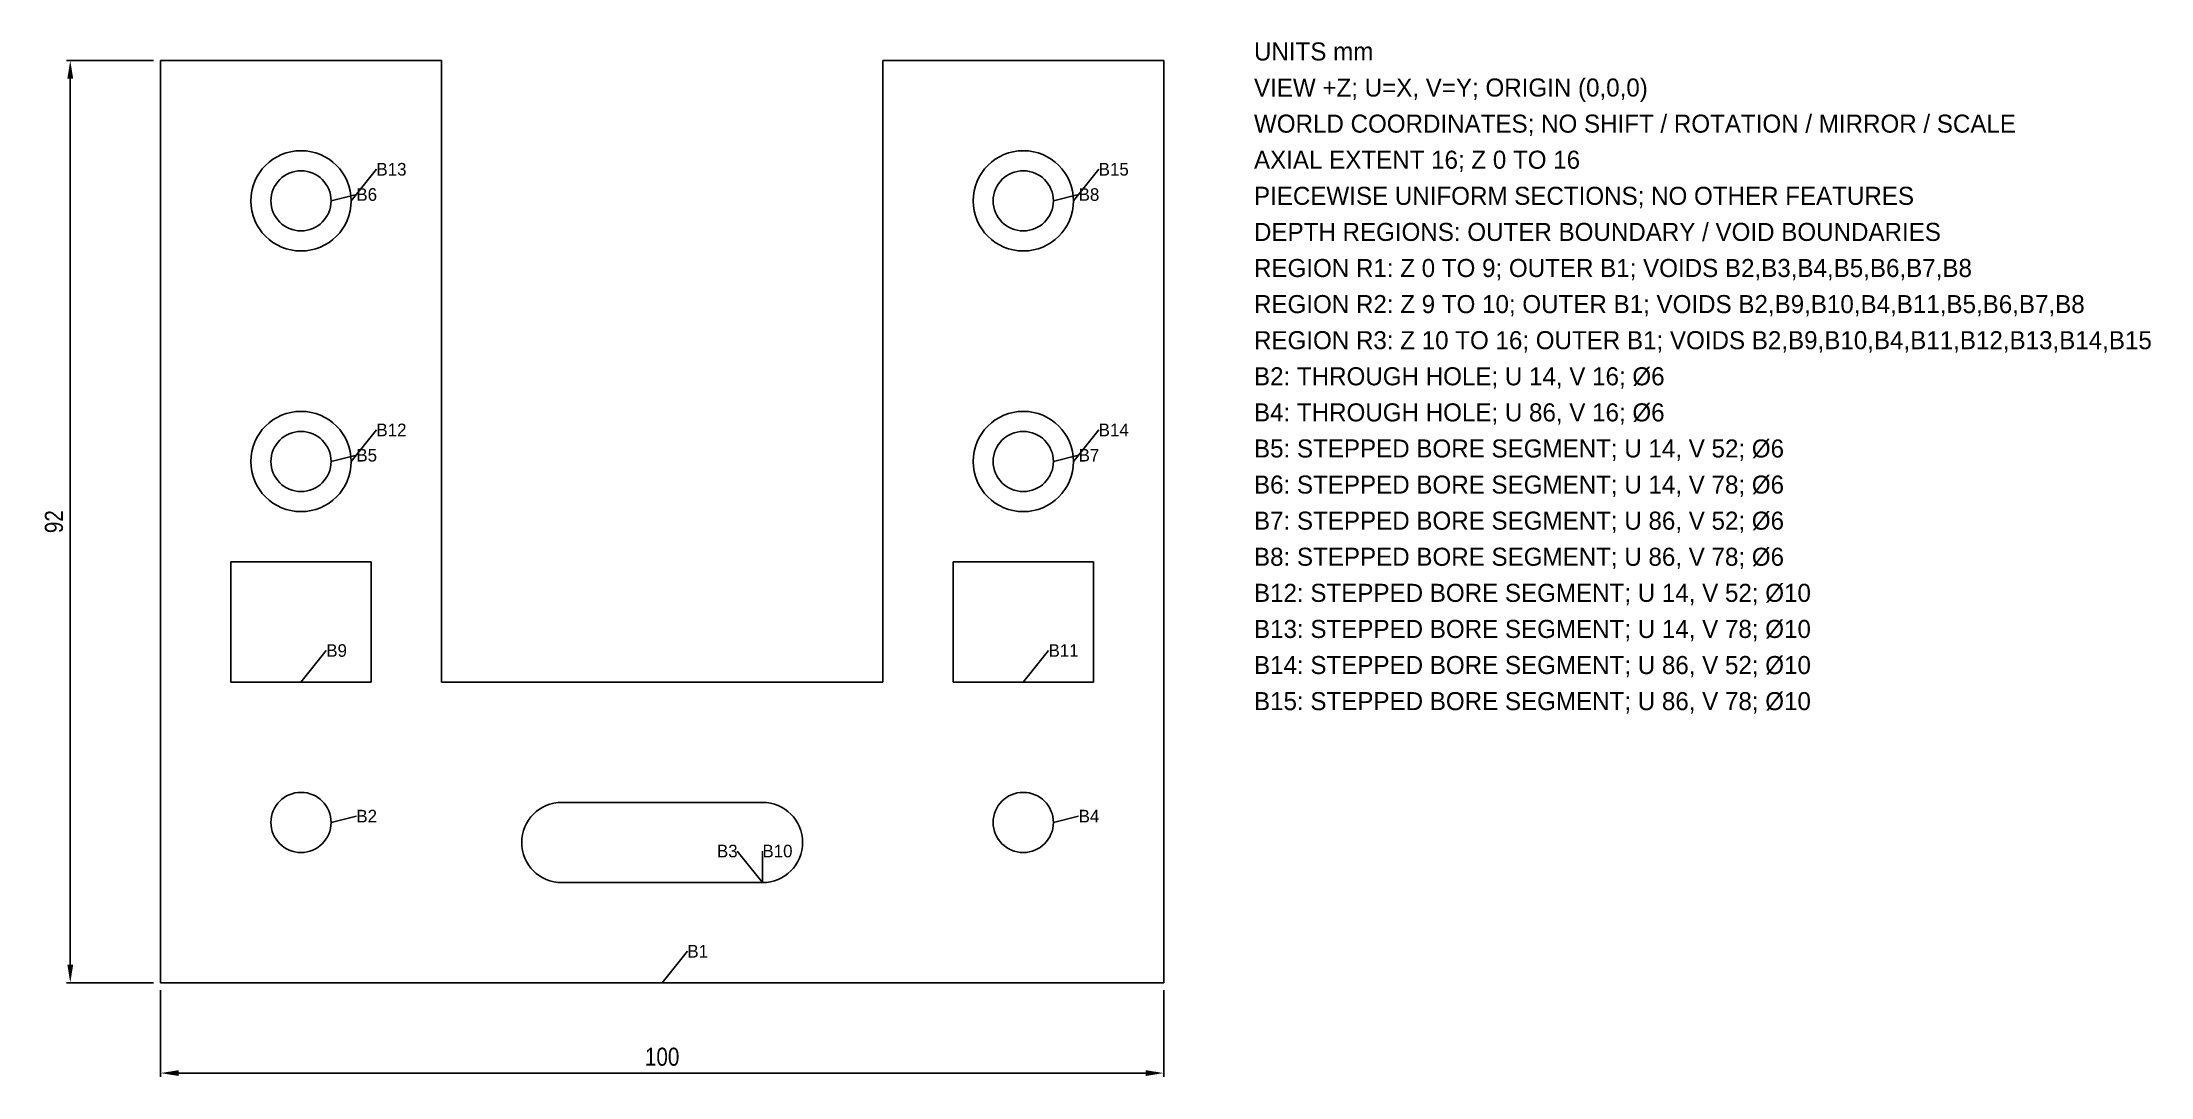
# Model space of a CAD drawing. Header units: millimetres. Extents: x -12 to 198, y -9 to 94.
import ezdxf

# ---------------------------------------------------------------- set-up
doc = ezdxf.new("R2010")
doc.units = ezdxf.units.MM
for name, color, linetype in [('DATUM', 2, 'Continuous'), ('DIM', 3, 'Continuous'), ('HOLE', 7, 'Continuous'), ('OUTLINE', 7, 'Continuous'), ('TEXT', 7, 'Continuous')]:
    doc.layers.add(name, color=color, linetype=linetype)
doc.styles.add('OpenSansCondensed-Light', font='OpenSansCondensed-Light.ttf')
doc.dimstyles.new('EZDXF', dxfattribs={"dimtxt": 0.25, "dimasz": 0.175, "dimexe": 0.375, "dimexo": 0.125, "dimgap": 0.1, "dimtad": 1, "dimlfac": 100, "dimzin": 12, "dimdsep": 46, "dimtxsty": 'OpenSansCondensed-Light', "dimblk": 'ARCHTICK', "dimcen": 2.5, "dimazin": 3, "dimtfac": 0.5, "dimtmove": 2, "dimatfit": 3})

# ---------------------------------------------------------------- blocks, each defined once
blk = doc.blocks.new('_CLOSEDFILLED')
at = {"color": 0, "linetype": 'BYBLOCK'}
blk.add_solid([(-1, 0.16), (0, 0), (-1, -0.16)], dxfattribs=at)
blk = doc.blocks.new('*D1')
for p, q in [((0, -0.72), (0, -9.375)), ((100, -0.72), (100, -9.375)), ((1.8, -9), (98.2, -9))]:
    blk.add_line(p, q)
at = {"layer": 'Defpoints'}
for p in [(0, 0), (100, 0), (0, -9)]:
    blk.add_point(p, dxfattribs=at)
at = {"layer": 'DIM', "xscale": 1.7999999999999998, "yscale": 1.7999999999999998, "rotation": 180}
blk.add_blockref('_CLOSEDFILLED', (0, -9), dxfattribs=at)
at = {"layer": 'DIM', "xscale": 1.7999999999999998, "yscale": 1.7999999999999998}
blk.add_blockref('_CLOSEDFILLED', (100, -9), dxfattribs=at)
at = {"layer": 'DIM', "insert": (50, -7.38), "char_height": 1.8, "attachment_point": 5, "style": 'OpenSansCondensed-Light'}
blk.add_mtext('100', dxfattribs=at)
blk = doc.blocks.new('*D2')
for p, q in [((-0.72, 92), (-9.375, 92)), ((-9, 1.8), (-9, 90.2)), ((-0.72, 0), (-9.375, 0))]:
    blk.add_line(p, q)
at = {"layer": 'Defpoints'}
for p in [(0, 92), (-9, 0), (0, 0)]:
    blk.add_point(p, dxfattribs=at)
at = {"layer": 'DIM', "xscale": 1.7999999999999998, "yscale": 1.7999999999999998}
for p, rotation in [((-9, 92), 90), ((-9, 0), 270)]:
    blk.add_blockref('_CLOSEDFILLED', p, dxfattribs=dict(at, rotation=rotation))
at = {"layer": 'DIM', "insert": (-10.62, 46), "char_height": 1.8, "attachment_point": 5, "rotation": 90, "style": 'OpenSansCondensed-Light'}
blk.add_mtext('92', dxfattribs=at)

msp = doc.modelspace()

# ---------------------------------------------------------------- linework, layer by layer
at = {"layer": 'DATUM'}
for p, q in [((19, 78), (21.52, 81.15)), ((91, 78), (93.52, 81.15)), ((17, 78), (19.52, 78.63)), ((89, 78), (91.52, 78.63)), ((19, 52), (21.52, 55.15)), ((91, 52), (93.52, 55.15)), ((17, 52), (19.52, 52.63)), ((89, 52), (91.52, 52.63)), ((14, 30), (16.52, 33.15)), ((86, 30), (88.52, 33.15)), ((17, 16), (19.52, 16.63)), ((89, 16), (91.52, 16.63)), ((60, 10), (57.48, 13.15)), ((60, 10), (60, 13.15)), ((50, 0), (52.52, 3.15))]:
    msp.add_line(p, q, dxfattribs=at)
at = {"layer": 'HOLE'}
for p, q in [((7, 42), (21, 42)), ((7, 30), (7, 42)), ((21, 30), (21, 42)), ((79, 42), (93, 42)), ((79, 30), (79, 42)), ((93, 30), (93, 42)), ((7, 30), (21, 30)), ((79, 30), (93, 30)), ((60, 18), (40, 18)), ((40, 18), (60, 18)), ((40, 10), (60, 10)), ((60, 10), (40, 10))]:
    msp.add_line(p, q, dxfattribs=at)
for centre, radius in [((14, 78), 5), ((86, 78), 5), ((14, 78), 3), ((86, 78), 3), ((14, 52), 5), ((86, 52), 5), ((14, 52), 3), ((86, 52), 3), ((14, 16), 3), ((86, 16), 3)]:
    msp.add_circle(centre, radius, dxfattribs=at)
for centre, start, end in [((40, 14), 90, 270), ((40, 14), 90, 270), ((60, 14), 270, 90), ((60, 14), 270, 90)]:
    msp.add_arc(centre, 4, start, end, dxfattribs=at)
at = {"layer": 'OUTLINE'}
for p, q in [((28, 92), (0, 92)), ((0, 92), (0, 0)), ((28, 30), (28, 92)), ((100, 92), (72, 92)), ((72, 92), (72, 30)), ((100, 0), (100, 92)), ((72, 30), (28, 30)), ((0, 0), (100, 0))]:
    msp.add_line(p, q, dxfattribs=at)

# ---------------------------------------------------------------- texts
at = {"layer": 'DATUM'}
for s, p in [('B13', (21.52, 80.52)), ('B15', (93.52, 80.52)), ('B6', (19.52, 78)), ('B8', (91.52, 78)), ('B12', (21.52, 54.52)), ('B14', (93.52, 54.52)), ('B5', (19.52, 52)), ('B7', (91.52, 52)), ('B9', (16.52, 32.52)), ('B11', (88.52, 32.52)), ('B2', (19.52, 16)), ('B4', (91.52, 16)), ('B3', (55.464, 12.52)), ('B10', (60, 12.52)), ('B1', (52.52, 2.52))]:
    msp.add_text(s, height=1.26, dxfattribs=at).set_placement(p)
at = {"layer": 'TEXT'}
for s, p in [('UNITS mm', (109, 92)), ('VIEW +Z; U=X, V=Y; ORIGIN (0,0,0)', (109, 88.4)), ('WORLD COORDINATES; NO SHIFT / ROTATION / MIRROR / SCALE', (109, 84.8)), ('AXIAL EXTENT 16; Z 0 TO 16', (109, 81.2)), ('PIECEWISE UNIFORM SECTIONS; NO OTHER FEATURES', (109, 77.6)), ('DEPTH REGIONS: OUTER BOUNDARY / VOID BOUNDARIES', (109, 74)), ('REGION R1: Z 0 TO 9; OUTER B1; VOIDS B2,B3,B4,B5,B6,B7,B8', (109, 70.4)), ('REGION R2: Z 9 TO 10; OUTER B1; VOIDS B2,B9,B10,B4,B11,B5,B6,B7,B8', (109, 66.8)), ('REGION R3: Z 10 TO 16; OUTER B1; VOIDS B2,B9,B10,B4,B11,B12,B13,B14,B15', (109, 63.2)), ('B2: THROUGH HOLE; U 14, V 16; %%c6', (109, 59.6)), ('B4: THROUGH HOLE; U 86, V 16; %%c6', (109, 56)), ('B5: STEPPED BORE SEGMENT; U 14, V 52; %%c6', (109, 52.4)), ('B6: STEPPED BORE SEGMENT; U 14, V 78; %%c6', (109, 48.8)), ('B7: STEPPED BORE SEGMENT; U 86, V 52; %%c6', (109, 45.2)), ('B8: STEPPED BORE SEGMENT; U 86, V 78; %%c6', (109, 41.6)), ('B12: STEPPED BORE SEGMENT; U 14, V 52; %%c10', (109, 38)), ('B13: STEPPED BORE SEGMENT; U 14, V 78; %%c10', (109, 34.4)), ('B14: STEPPED BORE SEGMENT; U 86, V 52; %%c10', (109, 30.8)), ('B15: STEPPED BORE SEGMENT; U 86, V 78; %%c10', (109, 27.2))]:
    msp.add_text(s, height=1.8, dxfattribs=at).set_placement(p)

# ---------------------------------------------------------------- dimensions: what is measured, and where the dimension line sits
at = {"layer": 'DIM'}
dim = msp.add_linear_dim(base=(-9, 0), p1=(0, 0), p2=(0, 92), angle=90, dimstyle='EZDXF', override={"dimscale": 1, "dimtxt": 1.8, "dimasz": 1.8, "dimexo": 0.72, "dimgap": 0.72, "dimtad": 1, "dimdec": 6, "dimlfac": 1, "dimlunit": 2}, dxfattribs=at)
dim.commit()
dim.dimension.update_dxf_attribs({"geometry": '*D2', "text_midpoint": (-10.62, 46)})
dim = msp.add_linear_dim(base=(0, -9), p1=(0, 0), p2=(100, 0), dimstyle='EZDXF', override={"dimscale": 1, "dimtxt": 1.8, "dimasz": 1.8, "dimexo": 0.72, "dimgap": 0.72, "dimtad": 1, "dimdec": 6, "dimlfac": 1, "dimlunit": 2}, dxfattribs=at)
dim.commit()
dim.dimension.update_dxf_attribs({"geometry": '*D1', "text_midpoint": (50, -7.38)})

doc.saveas('drawing.dxf')
